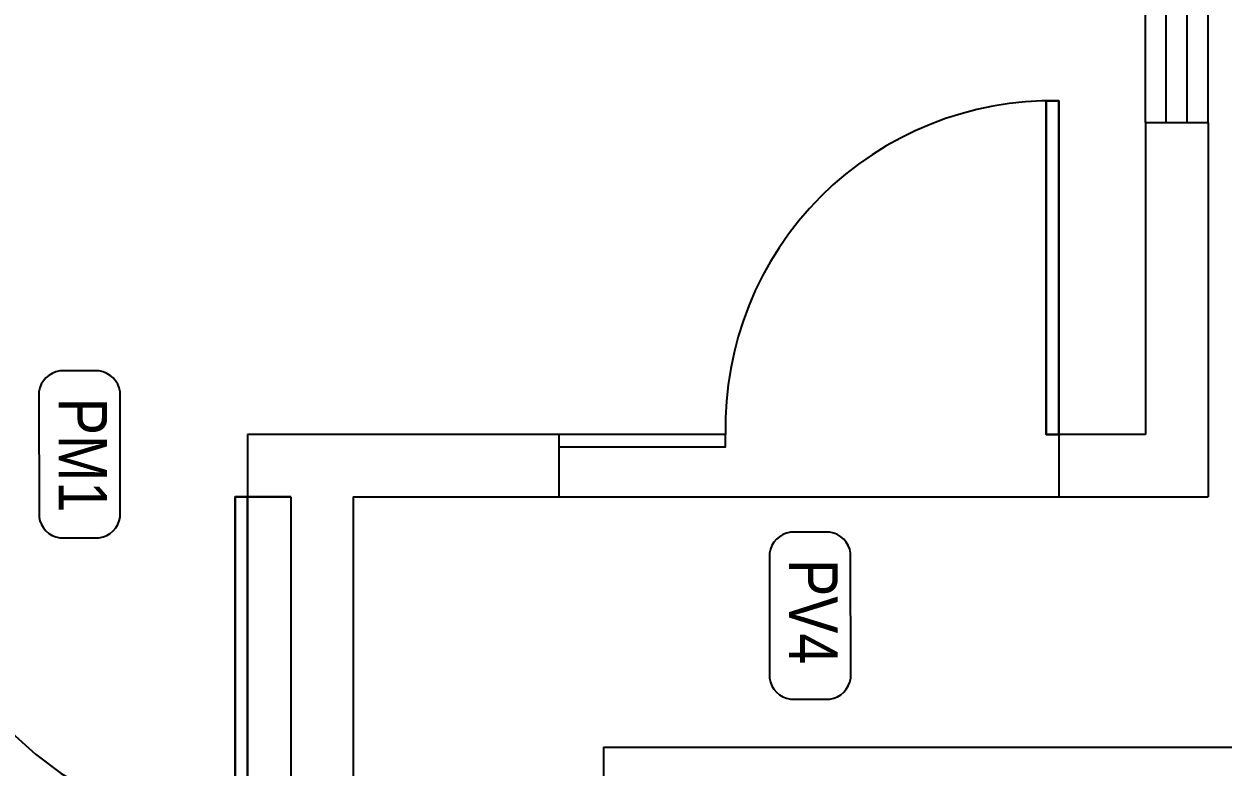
# Model space of a CAD drawing. Header units: millimetres. Extents: x -336 to -33, y -135 to 770.
# Drawn here: x -325.92 to -320.16, y 717.51 to 721.07 of the extents above; entities that cross this region are included whole.
import ezdxf
from ezdxf.enums import TextEntityAlignment as Align

# ---------------------------------------------------------------- set-up
doc = ezdxf.new("R2010")
doc.units = ezdxf.units.MM
doc.header["$LTSCALE"] = 50
doc.header["$MEASUREMENT"] = 0
doc.linetypes.add('HIDDEN2', pattern=[0.1875, 0.125, -0.0625])
doc.layers.add('-HIDRO', color=8, linetype='CONTINUOUS')
doc.styles.add('F2', font='swissc.ttf')

msp = doc.modelspace()

# ---------------------------------------------------------------- linework, layer by layer
at = {"layer": '-HIDRO', "linetype": 'Continuous'}
for p, q in [((-320.5353, 720.5994), (-320.5353, 724.5994)), ((-320.4353, 720.5994), (-320.4353, 724.5994)), ((-320.3353, 720.5994), (-320.3353, 724.5994)), ((-320.2353, 720.5994), (-320.2353, 724.5994)), ((-320.5353, 720.5994), (-320.5353, 719.1028)), ((-320.5353, 720.5994), (-320.2353, 720.5994)), ((-320.2353, 720.5994), (-320.2353, 718.8028)), ((-323.3501, 719.1028), (-324.8428, 719.1028)), ((-324.3353, 719.1028), (-324.8428, 719.1028)), ((-324.8428, 719.1028), (-324.8428, 718.8028)), ((-323.3501, 719.1028), (-323.3501, 718.8028)), ((-320.5353, 719.1028), (-320.951, 719.1028)), ((-320.951, 719.1028), (-320.951, 718.8028)), ((-324.8428, 718.8028), (-324.6353, 718.8028)), ((-324.6353, 718.8028), (-324.8428, 718.8028)), ((-324.6353, 718.8028), (-324.6353, 712.4028)), ((-324.3353, 718.8028), (-323.3501, 718.8028)), ((-324.3353, 718.8028), (-324.3353, 712.1028)), ((-323.3501, 718.8028), (-320.951, 718.8028)), ((-320.951, 718.8028), (-320.2353, 718.8028)), ((-323.1353, 717.6028), (-323.1353, 710.9028)), ((-323.1353, 717.6028), (-319.0353, 717.6028))]:
    msp.add_line(p, q, dxfattribs=at)
for points in [[(-320.951, 719.1028), (-320.951, 720.7028), (-321.011, 720.7028), (-321.011, 719.1028)], [(-321.011, 719.1028), (-321.011, 720.7028), (-320.951, 720.7028), (-320.951, 719.1028)], [(-320.951, 719.1028), (-320.951, 720.7028), (-321.011, 720.7028), (-321.011, 719.1028)], [(-323.3501, 719.1028), (-323.3501, 719.0428), (-322.5501, 719.0428), (-322.5501, 719.1028)], [(-324.9028, 718.8028), (-324.9028, 717.2028), (-324.8428, 717.2028), (-324.8428, 718.8028)], [(-324.8428, 718.8028), (-324.8428, 717.2028), (-324.9028, 717.2028), (-324.9028, 718.8028)]]:
    msp.add_lwpolyline(points, close=True, dxfattribs=at)
for points in [[(-325.5538, 718.6065, 0.331371), (-325.4538, 718.7065), (-325.4544, 719.307, 0.332506), (-325.5538, 719.4071), (-325.7431, 719.4071, 0.330378), (-325.8438, 719.3071), (-325.8431, 718.7065, 0.331371), (-325.7431, 718.6065)], [(-322.0493, 717.8329, 0.331371), (-321.9493, 717.9329), (-321.9499, 718.5334, 0.332506), (-322.0493, 718.6335), (-322.2387, 718.6335, 0.330378), (-322.3393, 718.5335), (-322.3387, 717.9329, 0.331371), (-322.2387, 717.8329)]]:
    msp.add_lwpolyline(points, format="xyb", close=True, dxfattribs=at)
at = {"layer": '-HIDRO', "linetype": 'HIDDEN2'}
for centre, radius, start, end in [((-320.9853, 719.1379), 1.5652, 88.74639, 181.28629), ((-324.8428, 718.8028), 1.6, 180, 270)]:
    msp.add_arc(centre, radius, start, end, dxfattribs=at)

# ---------------------------------------------------------------- texts
at = {"layer": '-HIDRO', "linetype": 'Continuous', "style": 'F2'}
for s, p in [('PM1', (-325.5164, 719.2781, 3.424)), ('PV4', (-322.0119, 718.5045, 3.424))]:
    msp.add_text(s, height=0.23318, rotation=270, dxfattribs=at).set_placement(p, align=Align.TOP_LEFT)

doc.saveas('drawing.dxf')
